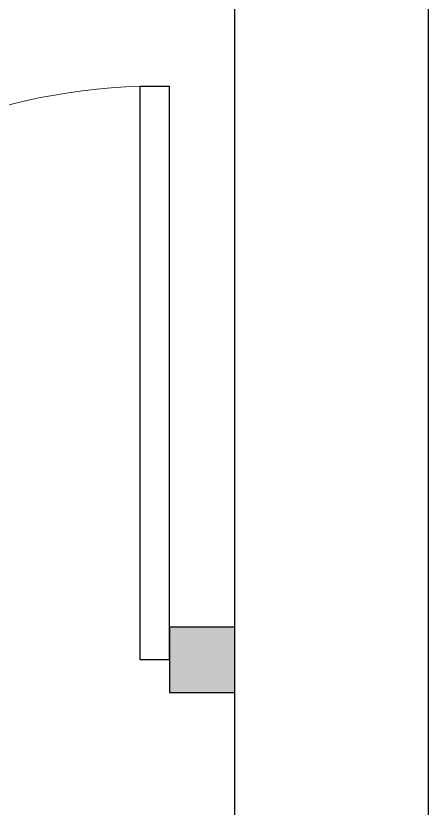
# Model space of a CAD drawing. Header units: millimetres. Extents: x -4 to 86791, y -1 to 44030.
# Drawn here: x 57683 to 58314, y 27290 to 28503 of the extents above; entities that cross this region are included whole.
import ezdxf

# ---------------------------------------------------------------- set-up
doc = ezdxf.new("R2010")
doc.units = ezdxf.units.MM
for name, color, linetype in [('5.\\M+3C3A2\\M+3C8A3', 4, 'Continuous'), ('PUB_HATCH', 8, 'Continuous'), ('WALL', 9, 'Continuous'), ('WINDOW', 4, 'Continuous')]:
    doc.layers.add(name, color=color, linetype=linetype)

# ---------------------------------------------------------------- blocks, each defined once
blk = doc.blocks.new('VUFASU3')
at = {"layer": '5.\\M+3C3A2\\M+3C8A3', "ltscale": 10}
blk.add_lwpolyline([(275174.3, -1351.6), (275470.3, -1351.6), (275470.3, -6972.6), (275174.3, -6972.6)], close=True, dxfattribs=at)
blk = doc.blocks.new('$DorLib2D$00000001')
for p, q in [((0.45, 0.975), (0.5, 0.975)), ((0.45, 0), (0.45, 0.975)), ((0.5, 0), (0.5, 0.975)), ((0.5, 0), (0.45, 0))]:
    blk.add_line(p, q)
at = {"lineweight": 13}
blk.add_arc((0.475, 0), 0.975, 91.4693, 180, dxfattribs=at)

msp = doc.modelspace()

# ---------------------------------------------------------------- hatches: boundary and pattern name
at = {"layer": 'PUB_HATCH'}
msp.add_hatch(color=256, dxfattribs=at).paths.add_polyline_path([(58018.4, 27567.6), (57918.4, 27567.6), (57918.4, 27467.6), (58018.4, 27467.6)])

# ---------------------------------------------------------------- linework, layer by layer
at = {"layer": 'WALL'}
for p, q in [((58018.4, 27567.6), (57918.4, 27567.6)), ((57918.4, 27567.6), (57918.4, 27467.6)), ((58018.4, 27467.6), (58018.4, 27567.6)), ((57918.4, 27467.6), (58018.4, 27467.6))]:
    msp.add_line(p, q, dxfattribs=at)

# ---------------------------------------------------------------- block references
at = {"ltscale": 10}
msp.add_blockref('VUFASU3', (-217155.9, 31074.2), dxfattribs=at)
at = {"layer": 'WINDOW', "xscale": 900, "yscale": 900, "zscale": 900}
msp.add_blockref('$DorLib2D$00000001', (57468.4, 27517.6), dxfattribs=at)

doc.saveas('drawing.dxf')
